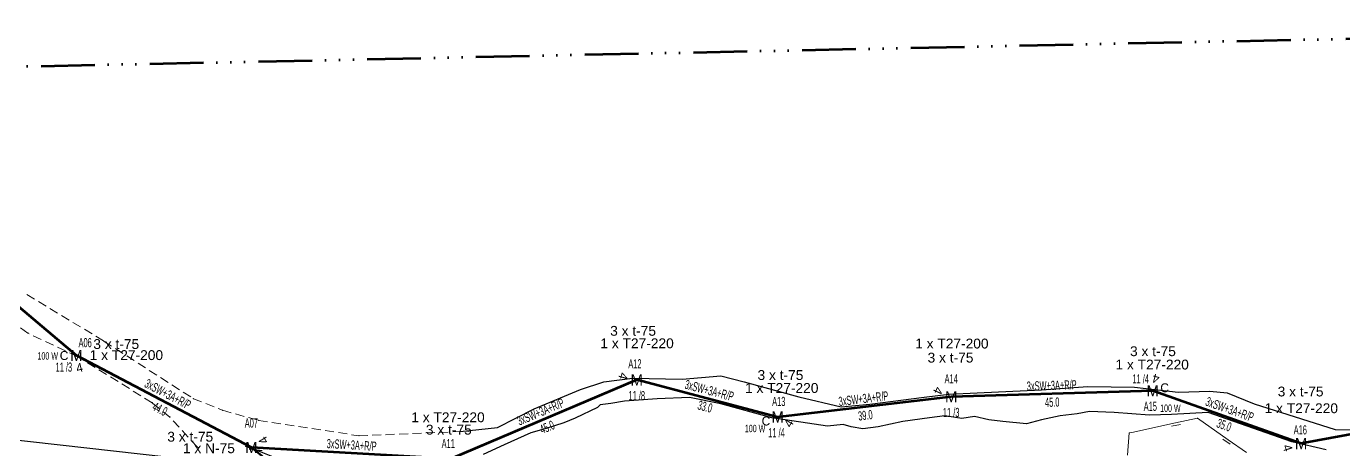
# Model space of a CAD drawing. Header units: millimetres. Extents: x 614452 to 616952, y 4151662 to 4153442.
# Drawn here: x 614754.3 to 615048.7, y 4152044.2 to 4152138.8 of the extents above; entities that cross this region are included whole.
import ezdxf
from ezdxf.enums import TextEntityAlignment as Align
from ezdxf.xclip import XClip

# ---------------------------------------------------------------- set-up
doc = ezdxf.new("R2010")
doc.units = ezdxf.units.MM
doc.header["$XCLIPFRAME"] = 2
doc.linetypes.add('ACAD_ISO14W100', pattern=[24, 12, -3, 0, -3, 0, -3, 0, -3])
for name, color, linetype, lineweight in [('02_ADA_ALN_YENI', 7, 'Continuous', 30), ('03_PARSEL_ALN_YENI', 171, 'Continuous', 0), ('06_DETAY_SNR_KROKI', 4, 'Continuous', 0), ('06_DETAY_SNR_PAFTA', 26, 'Continuous', 0), ('07_SNRTIP_GECERLI', 30, 'Continuous', 0), ('DIREK_OG_YENI', 10, 'Continuous', 25), ('HAT_AG_HAVAI_YENI', 3, 'Continuous', 50), ('HAT_OG_HAVAI_YENI', 1, 'Continuous', 70), ('NOKTA_DETAY_YENI', 171, 'Continuous', 0), ('TRAFO_BOLGE_TUM', 254, 'ACAD_ISO14W100', 70)]:
    doc.layers.add(name, color=color, linetype=linetype, lineweight=lineweight)
doc.layers.add('LAMBA_GUCU', color=4, linetype='Continuous')
doc.layers.add('Unknown_Point_Feature', color=7, linetype='Continuous')
doc.styles.add('Direk', font='B_CAD')
doc.styles.get("Standard").update_dxf_attribs({"font": 'Arial'})

# ---------------------------------------------------------------- blocks, each defined once
blk = doc.blocks.new('fggg')
at = {"layer": '02_ADA_ALN_YENI', "color": 252}
blk.add_polyline3d([(615448.13, 4152128.73, 0), (615236.84, 4152138.84, 0), (615072.7, 4152021.18, 0), (614973.57, 4152027.26, 0), (614853.89, 4152034.8, 0), (614712.1, 4152050.73, 0)], dxfattribs=at)
at = {"layer": '03_PARSEL_ALN_YENI', "color": 252}
blk.add_polyline3d([(614712.1, 4152050.73, 0), (614853.89, 4152034.8, 0), (614973.57, 4152027.26, 0), (614974.28, 4152017.66, 0), (614971.27, 4152006.03, 0), (614969.68, 4151990.97, 0), (614956.94, 4151999.47, 0), (614942.66, 4152000.39, 0), (614925.81, 4152000.62, 0), (614911.36, 4151999.14, 0), (614912, 4152003.54, 0), (614884.94, 4152001.86, 0), (614876.45, 4152010.05, 0), (614865.16, 4152019.9, 0), (614797.05, 4152036.3, 0), (614794.17, 4152022.8, 0), (614790.98, 4152007.88, 0), (614787.37, 4151985.71, 0), (614786.32, 4151986.07, 0), (614774.98, 4151989.94, 0), (614761.21, 4151994.9, 0), (614746.28, 4152001.82, 0)], dxfattribs=at)
at = {"layer": '06_DETAY_SNR_KROKI', "color": 252}
for p, q in [((615011.08, 4152050.15, 0.95), (615001.31, 4152048.04, 0.95)), ((615015.97, 4152051.2, 0.95), (615011.08, 4152050.15, 0.95)), ((615022.83, 4152046.39, 0.95), (615015.97, 4152051.2, 0.95)), ((615000.73, 4152047.91, 0.95), (615000.33, 4152042.93, 0.95)), ((615001.31, 4152048.04, 0.95), (615000.73, 4152047.91, 0.95)), ((615012.18, 4152049.81, 0.95), (615010.22, 4152049.39, 0.95)), ((615023.33, 4152045.36, 0.95), (615021.69, 4152046.51, 0.95)), ((615026.93, 4152043.53, 0.95), (615022.83, 4152046.39, 0.95))]:
    blk.add_line(p, q, dxfattribs=at)
for p in [(615015.97, 4152051.2, 641.44), (615015.97, 4152051.2, 641.44), (615000.73, 4152047.91, 640.68), (615000.73, 4152047.91, 640.68)]:
    blk.add_point(p, dxfattribs=at)
at = {"layer": '06_DETAY_SNR_PAFTA', "color": 252}
for p, q in [((614754.43, 4152078.88, 0.95), (614756.14, 4152077.84, 0.95)), ((614757, 4152077.32, 0.95), (614758.71, 4152076.28, 0.95)), ((614759.56, 4152075.76, 0.95), (614761.27, 4152074.72, 0.95)), ((614762.12, 4152074.2, 0.95), (614763.83, 4152073.16, 0.95)), ((614754.64, 4152070.22, 0.95), (614753.01, 4152071.38, 0.95)), ((614764.69, 4152072.64, 0.95), (614766.39, 4152071.6, 0.95)), ((614767.25, 4152071.08, 0.95), (614768.96, 4152070.04, 0.95)), ((614754.92, 4152070.09, 0.95), (614754.64, 4152070.22, 0.95)), ((614757.63, 4152068.81, 0.95), (614755.82, 4152069.66, 0.95)), ((614760.34, 4152067.53, 0.95), (614758.53, 4152068.38, 0.95)), ((614769.81, 4152069.52, 0.95), (614771.52, 4152068.48, 0.95)), ((614771.67, 4152068.39, 0.95), (614773.35, 4152067.31, 0.95)), ((614763.06, 4152066.25, 0.95), (614761.25, 4152067.11, 0.95)), ((614765.77, 4152064.97, 0.95), (614763.96, 4152065.83, 0.95)), ((614767.12, 4152064.13, 0.95), (614765.77, 4152064.97, 0.95)), ((614774.19, 4152066.77, 0.95), (614775.87, 4152065.69, 0.95)), ((614776.71, 4152065.15, 0.95), (614778.4, 4152064.07, 0.95)), ((614769.67, 4152062.55, 0.95), (614767.97, 4152063.61, 0.95)), ((614772.22, 4152060.97, 0.95), (614770.52, 4152062.03, 0.95)), ((614779.24, 4152063.52, 0.95), (614780.92, 4152062.44, 0.95)), ((614781.76, 4152061.9, 0.95), (614783.44, 4152060.82, 0.95)), ((614774.77, 4152059.39, 0.95), (614773.07, 4152060.44, 0.95)), ((614777.31, 4152057.81, 0.95), (614775.61, 4152058.86, 0.95)), ((614784.28, 4152060.28, 0.95), (614785.96, 4152059.2, 0.95)), ((614779.86, 4152056.22, 0.95), (614778.16, 4152057.28, 0.95)), ((614786.81, 4152058.66, 0.95), (614788.49, 4152057.57, 0.95)), ((614789.33, 4152057.03, 0.95), (614791.01, 4152055.95, 0.95)), ((614782.41, 4152054.64, 0.95), (614780.71, 4152055.7, 0.95)), ((614784.04, 4152053.33, 0.95), (614782.48, 4152054.59, 0.95)), ((614791.61, 4152055.57, 0.95), (614793.46, 4152054.83, 0.95)), ((614794.39, 4152054.46, 0.95), (614796.25, 4152053.72, 0.95)), ((614797.18, 4152053.35, 0.95), (614798.14, 4152052.97, 0.95)), ((614798.14, 4152052.97, 0.95), (614800.07, 4152052.43, 0.95)), ((614786.38, 4152051.45, 0.95), (614784.82, 4152052.71, 0.95)), ((614786.44, 4152051.39, 0.95), (614786.38, 4152051.45, 0.95)), ((614788.46, 4152049.17, 0.95), (614787.11, 4152050.65, 0.95)), ((614801.03, 4152052.16, 0.95), (614802.95, 4152051.62, 0.95)), ((614803.92, 4152051.36, 0.95), (614805.84, 4152050.82, 0.95)), ((614806.22, 4152050.71, 0.95), (614808.19, 4152050.41, 0.95)), ((614809.18, 4152050.26, 0.95), (614811.16, 4152049.95, 0.95)), ((614790.48, 4152046.95, 0.95), (614789.13, 4152048.43, 0.95)), ((614812.15, 4152049.8, 0.95), (614814.13, 4152049.5, 0.95)), ((614815.11, 4152049.35, 0.95), (614817.09, 4152049.04, 0.95)), ((614818.08, 4152048.89, 0.95), (614820.06, 4152048.59, 0.95)), ((614821.04, 4152048.44, 0.95), (614823.02, 4152048.13, 0.95)), ((614824.01, 4152047.98, 0.95), (614825.99, 4152047.68, 0.95)), ((614826.97, 4152047.52, 0.95), (614828.59, 4152047.28, 0.95)), ((614828.59, 4152047.28, 0.95), (614830.58, 4152047.36, 0.95)), ((614831.58, 4152047.4, 0.95), (614833.58, 4152047.48, 0.95)), ((614834.58, 4152047.52, 0.95), (614836.58, 4152047.61, 0.95)), ((614837.58, 4152047.65, 0.95), (614839.58, 4152047.73, 0.95)), ((614840.58, 4152047.77, 0.95), (614842.57, 4152047.85, 0.95)), ((614843.57, 4152047.9, 0.95), (614845.57, 4152047.98, 0.95)), ((614846.57, 4152048.02, 0.95), (614848.57, 4152048.1, 0.95)), ((614849.57, 4152048.14, 0.95), (614851.57, 4152048.23, 0.95)), ((614852.57, 4152048.27, 0.95), (614853.24, 4152048.29, 0.95)), ((614792.5, 4152044.74, 0.95), (614791.15, 4152046.21, 0.95)), ((614792.89, 4152044.53, 0.95), (614792.5, 4152044.74, 0.95)), ((614803.27, 4152044.9, 0.95), (614805.13, 4152044.18, 0.95)), ((614805.16, 4152044.66, 0.95), (614803.27, 4152044.9, 0.95)), ((614808.14, 4152044.28, 0.95), (614806.15, 4152044.53, 0.95))]:
    blk.add_line(p, q, dxfattribs=at)
for p in [(614754.64, 4152070.22, 627.93), (614754.64, 4152070.22, 627.93), (614771.67, 4152068.39, 628.68), (614771.67, 4152068.39, 628.68), (614765.77, 4152064.97, 628.68), (614765.77, 4152064.97, 628.68), (614782.41, 4152054.64, 630.38), (614782.41, 4152054.64, 630.38), (614791.61, 4152055.57, 630.65), (614791.61, 4152055.57, 630.65), (614798.14, 4152052.97, 631.2), (614798.14, 4152052.97, 631.2), (614786.38, 4152051.45, 630.77), (614786.38, 4152051.45, 630.77), (614806.22, 4152050.71, 631.67), (614806.22, 4152050.71, 631.67), (614828.59, 4152047.28, 633.28), (614828.59, 4152047.28, 633.28), (614853.24, 4152048.29, 635.61), (614792.5, 4152044.74, 631.3), (614792.5, 4152044.74, 631.3), (614803.27, 4152044.9, 631.95), (614803.27, 4152044.9, 631.95)]:
    blk.add_point(p, dxfattribs=at)
at = {"layer": '07_SNRTIP_GECERLI', "color": 252}
blk.add_polyline3d([(614723.46, 4152135.81, 0), (614712.1, 4152050.73, 0), (614853.89, 4152034.8, 0), (614973.57, 4152027.26, 633.25)], dxfattribs=at)
at = {"layer": 'NOKTA_DETAY_YENI', "color": 252}
for p in [(614754.64, 4152070.22, 627.93), (614771.67, 4152068.39, 628.68), (614765.77, 4152064.97, 628.68), (614782.41, 4152054.64, 630.38), (614791.61, 4152055.57, 630.65), (614798.14, 4152052.97, 631.2), (614786.38, 4152051.45, 630.77), (614806.22, 4152050.71, 631.67), (615015.97, 4152051.2, 641.44), (614828.59, 4152047.28, 633.28), (614853.24, 4152048.29, 635.61), (615000.73, 4152047.91, 640.68), (614792.5, 4152044.74, 631.3), (614803.27, 4152044.9, 631.95)]:
    blk.add_point(p, dxfattribs=at)

msp = doc.modelspace()

# ---------------------------------------------------------------- linework, layer by layer
at = {"color": 5}
for points in [[(614851.25, 4152048.24), (614859.58, 4152049.12), (614867.78, 4152053.28), (614878.1, 4152057.61), (614883.32, 4152059.37), (614889.71, 4152060.13), (614900.87, 4152059.91), (614909.48, 4152060.67), (614914.7, 4152059.32), (614926.91, 4152055.98), (614936.35, 4152053.75), (614942.74, 4152054.34), (614954.89, 4152055.93), (614960.4, 4152056.57), (614966.79, 4152056.86), (614981.11, 4152057.58), (614991.49, 4152058.28), (615001.93, 4152058.16), (615011.66, 4152057.05), (615018.77, 4152057.28), (615022.64, 4152056.87), (615028.68, 4152054.41), (615046.74, 4152048.67), (615050.45, 4152048.6)], [(615044.72, 4152044.1), (615037.07, 4152045.95), (615018.41, 4152052.47), (615010.16, 4152052.05), (615005.26, 4152051.87), (614997.37, 4152052.47), (614991.84, 4152052.71), (614989.09, 4152052.17), (614985.32, 4152051.75), (614981.14, 4152050.86), (614977.79, 4152049.96), (614972.47, 4152050.5), (614969.36, 4152050.86), (614966.19, 4152051.57), (614963.32, 4152051.1), (614959.56, 4152051.75), (614956.09, 4152051.28), (614950.17, 4152050.5), (614944.61, 4152049.24), (614941.21, 4152048.83), (614938.64, 4152049.3), (614936.84, 4152049.78), (614933.32, 4152049.42), (614920.86, 4152051.28), (614909.5, 4152054.44), (614902.45, 4152055.82), (614895.28, 4152055.52), (614887.98, 4152055.04), (614884.87, 4152054.5), (614882.48, 4152054.2), (614881.89, 4152053.61), (614876.92, 4152051.22), (614874.41, 4152050.2), (614870.47, 4152048.89), (614867, 4152047.93), (614861.06, 4152045.23), (614856.34, 4152043.08)], [(614807, 4152043.91), (614804.07, 4152044.27)], [(614804.43, 4152044.57), (614812.67, 4152041.26), (614820.51, 4152038.5), (614829.24, 4152035.41), (614835.08, 4152033.14), (614841.08, 4152029.65), (614845.29, 4152026.89), (614852.09, 4152022.1), (614857.09, 4152018.76), (614863.82, 4152014.14), (614866.34, 4152012.56), (614868.93, 4152012.06), (614872.13, 4152011.2), (614875.18, 4152010.19), (614877.2, 4152009.12), (614878.49, 4152008.07)]]:
    msp.add_lwpolyline(points, dxfattribs=at)
at = {"layer": 'HAT_AG_HAVAI_YENI'}
msp.add_line((614804.57, 4152044.64), (614814.07, 4152037.06), dxfattribs=at)
at = {"layer": 'HAT_OG_HAVAI_YENI'}
for p, q in [((614765.47, 4152065.21), (614731.21, 4152094.22)), ((614804.57, 4152044.64), (614765.47, 4152065.21)), ((614890.7, 4152059.76), (614849.17, 4152042.08)), ((614922.17, 4152051.46), (614890.7, 4152059.76)), ((614960.96, 4152055.99), (614922.17, 4152051.46)), ((615005.99, 4152057.33), (614960.96, 4152055.99)), ((615039.16, 4152045.52), (615005.99, 4152057.33)), ((615072.74, 4152051.79), (615039.16, 4152045.52)), ((614849.17, 4152042.08), (614804.57, 4152044.64))]:
    msp.add_line(p, q, dxfattribs=at)
at = {"layer": 'TRAFO_BOLGE_TUM', "flags": 128}
msp.add_lwpolyline([(614497.91, 4152078.83), (614497.9, 4152078.84), (614512.94, 4152088.89), (614513.27, 4152089.1), (614514.22, 4152089.54), (614514.95, 4152089.74), (614514.94, 4152089.75), (614684.87, 4152128.33), (614685.16, 4152128.38), (614686.08, 4152128.47), (614686.08, 4152128.47), (615170.73, 4152138.6), (615170.86, 4152138.6), (615171.9, 4152138.51), (615172.91, 4152138.24), (615173.86, 4152137.8), (615174.71, 4152137.2), (615175.45, 4152136.46), (615176.05, 4152135.6), (615176.5, 4152134.65), (615176.77, 4152133.64), (615176.86, 4152132.6), (615176.77, 4152131.56), (615176.5, 4152130.55), (615176.05, 4152129.6), (615175.52, 4152128.84), (615175.52, 4152128.83), (615150.57, 4152097.95), (615150.5, 4152097.87), (615150.06, 4152097.43), (615150.08, 4152097.41), (615069.87, 4152019.81), (615069.56, 4152019.52), (615068.78, 4152018.98), (615068.78, 4152018.97), (614483.59, 4151668.59), (614483.51, 4151668.54), (614482.56, 4151668.1), (614481.55, 4151667.83), (614480.51, 4151667.74), (614479.47, 4151667.83), (614478.46, 4151668.1), (614477.51, 4151668.54), (614476.65, 4151669.14), (614475.91, 4151669.88), (614475.31, 4151670.74), (614474.87, 4151671.69), (614474.6, 4151672.7), (614474.51, 4151673.74), (614474.54, 4151674.05), (614474.52, 4151674.05), (614495.24, 4152074.16), (614495.32, 4152074.9), (614495.59, 4152075.91), (614496.03, 4152076.85), (614496.63, 4152077.71), (614497.37, 4152078.45), (614497.91, 4152078.83), (614497.91, 4152078.83)], dxfattribs=at)

# ---------------------------------------------------------------- block references
ref = msp.add_blockref('fggg', (0, 0))
XClip(ref).set_block_clipping_path([(615240.7433106549, 4153442.5), (615240.7433106545, 4152542.5), (614452.5, 4152542.5), (614452.5, 4151662.5), (616764.340303037, 4151662.5), (616764.340303037, 4152542.5), (616327.5, 4152542.5), (616327.5, 4153442.5)])

# ---------------------------------------------------------------- texts
at = {"layer": 'DIREK_OG_YENI', "width": 0.53}
for s, p in [('A06', (614767.43, 4152068.11)), ('11 /3', (614762.67, 4152062.63)), ('A12', (614890.28, 4152063.38)), ('A14', (614960.96, 4152060.02)), ('11 /4', (615003.31, 4152059.99)), ('11 /8', (614890.7, 4152056.26)), ('A13', (614922.42, 4152054.95)), ('11 /3', (614960.96, 4152052.49)), ('A15', (615005.45, 4152053.87)), ('A07', (614804.57, 4152050.14)), ('11 /4', (614921.92, 4152047.96)), ('A16', (615038.97, 4152048.6)), ('A11', (614848.57, 4152045.53))]:
    msp.add_text(s, height=2.05, dxfattribs=at).set_placement(p, align=Align.MIDDLE_CENTER)
at = {"layer": 'DIREK_OG_YENI', "color": 4, "style": 'Direk'}
for p in [(614762.72, 4152065.22), (615008.66, 4152058.01), (614919.57, 4152050.58)]:
    msp.add_text('C', height=2, dxfattribs=at).set_placement(p, align=Align.MIDDLE_CENTER)
at = {"layer": 'DIREK_OG_YENI', "style": 'Direk'}
for p in [(614765.47, 4152065.21), (614890.7, 4152059.76), (614960.96, 4152055.99), (615005.99, 4152057.33), (614922.17, 4152051.46), (614804.57, 4152044.64), (615039.16, 4152045.52)]:
    msp.add_text('M', height=2.5, dxfattribs=at).set_placement(p, align=Align.MIDDLE_CENTER)
at = {"layer": 'DIREK_OG_YENI', "color": 32, "style": 'Direk'}
for rotation, p in [(374.1273, (614766.16, 4152062.49)), (254.0443, (614887.69, 4152060.61)), (525.7291, (615006.68, 4152060.04)), (244.9122, (614958.04, 4152057.35)), (420.7428, (614924.65, 4152050.07)), (120.9813, (614807.25, 4152046.23)), (287.8673, (615036.15, 4152044.57))]:
    msp.add_text('4', height=2, rotation=rotation, dxfattribs=at).set_placement(p, align=Align.MIDDLE_CENTER)
at = {"layer": 'HAT_OG_HAVAI_YENI', "lineweight": 30, "width": 0.53}
for rotation, p in [(332.2546, (614785.42, 4152055.68, 307382.74)), (345.2133, (614906.65, 4152056.43, 307445.35)), (361.7092, (614983.45, 4152057.51, 307480.48)), (366.6631, (614941.47, 4152054.57, 307461.09)), (383.0555, (614869.6, 4152051.7, 307424.58)), (340.4024, (615022.86, 4152052.23, 307503)), (356.7169, (614826.92, 4152044.21, 307402.29))]:
    msp.add_text('3xSW+3A+R/P', height=2.05, rotation=rotation, dxfattribs=at).set_placement(p, align=Align.CENTER)
for s, rotation, p in [('45.0', 361.7092, (614983.5, 4152055.81, 307480.48)), ('44.0', 332.2546, (614784.63, 4152054.17, 307382.74)), ('33.0', 345.2133, (614906.22, 4152054.79, 307445.35)), ('39.0', 366.6631, (614941.66, 4152052.88, 307461.09)), ('45.0', 383.0555, (614870.27, 4152050.14, 307424.58)), ('35.0', 340.4024, (615022.29, 4152050.63, 307503))]:
    msp.add_text(s, height=2.05, rotation=rotation, dxfattribs=at).set_placement(p, align=Align.TOP_CENTER)
at = {"layer": 'LAMBA_GUCU', "width": 0.55}
for p in [(614759.07, 4152065.13), (615009.94, 4152053.44), (614917.14, 4152048.9)]:
    msp.add_text('100 W', height=1.65, dxfattribs=at).set_placement(p, align=Align.MIDDLE_CENTER)
at = {"layer": 'Unknown_Point_Feature', "color": 0}
for s, p in [('3 x t-75', (614884.75, 4152069.64)), ('3 x t-75', (614769.25, 4152066.68)), ('1 x T27-220', (614882.56, 4152066.85)), ('1 x T27-200', (614952.91, 4152066.8)), ('1 x T27-200', (614768.44, 4152064.21)), ('3 x t-75', (614955.68, 4152063.65)), ('3 x t-75', (615000.92, 4152065.08)), ('3 x t-75', (614917.68, 4152059.75)), ('1 x T27-220', (614997.67, 4152062.1)), ('1 x T27-220', (614914.89, 4152056.86)), ('3 x t-75', (615033.91, 4152056.07)), ('1 x T27-220', (615030.99, 4152052.33)), ('1 x T27-220', (614840.31, 4152050.31)), ('3 x t-75', (614785.79, 4152045.96)), ('3 x t-75', (614843.57, 4152047.54)), ('1 x N-75', (614789.28, 4152043.38))]:
    msp.add_text(s, height=2.2, dxfattribs=at).set_placement(p)

doc.saveas('drawing.dxf')
